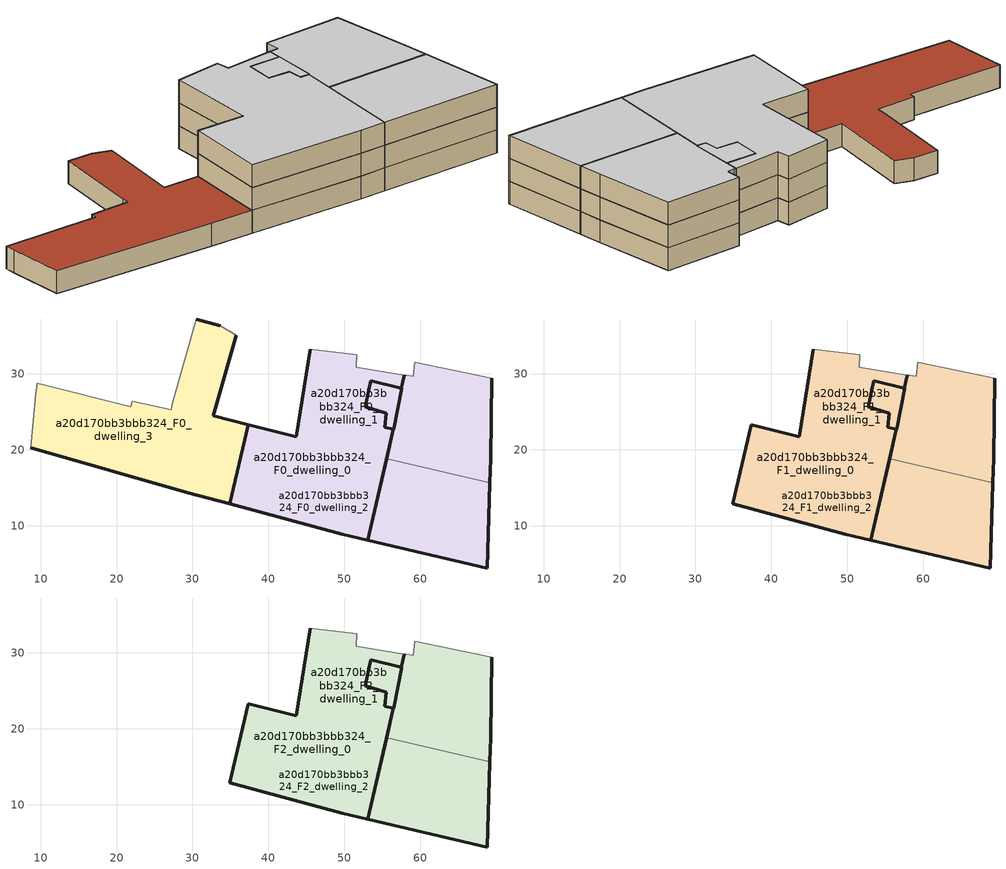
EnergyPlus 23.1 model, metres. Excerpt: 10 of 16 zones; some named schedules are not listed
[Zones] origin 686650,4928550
a20d170bb3bbb324_F0_dwelling_0
 floor ground (EU_floor_Construction): 53.06,8.09 55.57,18.82 56.47,22.68 55.33,22.97 55.52,24.83 52.77,25.65 53.5,29.09 57.53,28.09 57.87,29.83 51.6,30.84 51.62,32.54 45.5,33.21 43.64,21.68 37.36,23.27 34.93,12.87 49.74,8.87 z0; 68.8,4.42 69.18,15.64 55.57,18.82 53.06,8.09 z0
 wall outside (EU_wall_Construction): 69.18,15.64 68.8,4.42 53.06,8.09 55.57,18.82 z0:3
 wall to a20d170bb3bbb324_F0_dwelling_1 (EU_wall_Construction): 55.57,18.82 69.18,15.64 z0:3
a20d170bb3bbb324_F0_dwelling_1
 floor ground (EU_floor_Construction): 53.06,8.09 55.57,18.82 56.47,22.68 55.33,22.97 55.52,24.83 52.77,25.65 53.5,29.09 57.53,28.09 57.87,29.83 51.6,30.84 51.62,32.54 45.5,33.21 43.64,21.68 37.36,23.27 34.93,12.87 49.74,8.87 z0; 69.18,15.64 69.29,18.83 69.43,29.39 59.29,31.53 59.07,29.64 58.13,29.79 57.87,29.83 57.53,28.09 57.54,28.09 56.51,22.67 56.47,22.68 55.57,18.82 z0; 56.51,22.67 57.54,28.09 57.53,28.09 53.5,29.09 52.77,25.65 55.52,24.83 55.33,22.97 56.47,22.68 z0
 wall outside (EU_wall_Construction): 69.43,29.39 69.29,18.83 69.18,15.64 / 55.57,18.82 56.47,22.68 56.51,22.67 57.54,28.09 57.53,28.09 57.87,29.83 z0:3
 wall adiabatic (EU_wall_Construction): 57.87,29.83 58.13,29.79 59.07,29.64 59.29,31.53 69.43,29.39 z0:3
a20d170bb3bbb324_F0_dwelling_2
 floor ground (EU_floor_Construction): 53.06,8.09 55.57,18.82 56.47,22.68 55.33,22.97 55.52,24.83 52.77,25.65 53.5,29.09 57.53,28.09 57.87,29.83 51.6,30.84 51.62,32.54 45.5,33.21 43.64,21.68 37.36,23.27 34.93,12.87 49.74,8.87 z0; 68.8,4.42 69.18,15.64 55.57,18.82 53.06,8.09 z0; 69.18,15.64 69.29,18.83 69.43,29.39 59.29,31.53 59.07,29.64 58.13,29.79 57.87,29.83 57.53,28.09 57.54,28.09 56.51,22.67 56.47,22.68 55.57,18.82 z0; 56.51,22.67 57.54,28.09 57.53,28.09 53.5,29.09 52.77,25.65 55.52,24.83 55.33,22.97 56.47,22.68 z0
 wall outside (EU_wall_Construction): 57.87,29.83 57.53,28.09 53.5,29.09 52.77,25.65 55.52,24.83 55.33,22.97 56.47,22.68 53.06,8.09 49.74,8.87 34.93,12.87 37.36,23.27 43.64,21.68 45.5,33.21 z0:3
 wall adiabatic (EU_wall_Construction): 45.5,33.21 51.62,32.54 51.6,30.84 57.87,29.83 z0:3
a20d170bb3bbb324_F0_dwelling_3
 floor ground (EU_floor_Construction): 34.93,12.87 37.36,23.27 32.72,24.45 35.77,35.11 33.66,36.35 30.47,37.22 27.33,26.08 27.18,25.26 22.04,26.4 21.88,25.66 9.52,28.77 9.37,27.39 8.69,20.26 29.41,14.36 z0
 wall outside (EU_wall_Construction): 30.47,37.22 33.66,36.35 / 35.77,35.11 32.72,24.45 37.36,23.27 34.93,12.87 29.41,14.36 8.69,20.26 z0:3
 wall adiabatic (EU_wall_Construction): 33.66,36.35 35.77,35.11 / 8.69,20.26 9.37,27.39 9.52,28.77 21.88,25.66 22.04,26.4 27.18,25.26 27.33,26.08 30.47,37.22 z0:3
 roof outside (EU_roof_Construction): 35.77,35.11 32.72,24.45 37.36,23.27 34.93,12.87 29.41,14.36 8.69,20.26 9.37,27.39 9.52,28.77 21.88,25.66 22.04,26.4 27.18,25.26 27.33,26.08 30.47,37.22 33.66,36.35 z3
a20d170bb3bbb324_F1_dwelling_0
 floor outside (EU_floor_Construction): 68.8,4.42 69.18,15.64 55.57,18.82 53.06,8.09 z3; 53.06,8.09 55.57,18.82 56.47,22.68 55.33,22.97 55.52,24.83 52.77,25.65 53.5,29.09 57.53,28.09 57.87,29.83 51.6,30.84 51.62,32.54 45.5,33.21 43.64,21.68 37.36,23.27 34.93,12.87 49.74,8.87 z3
 wall outside (EU_wall_Construction): 69.18,15.64 68.8,4.42 53.06,8.09 55.57,18.82 z3:6
 wall to a20d170bb3bbb324_F1_dwelling_1 (EU_wall_Construction): 55.57,18.82 69.18,15.64 z3:6
a20d170bb3bbb324_F1_dwelling_1
 floor to a20d170bb3bbb324_F0_dwelling_1 (EU_floor_Construction): 69.18,15.64 69.29,18.83 69.43,29.39 59.29,31.53 59.07,29.64 58.13,29.79 57.87,29.83 57.53,28.09 57.54,28.09 56.51,22.67 56.47,22.68 55.57,18.82 z3; 53.06,8.09 55.57,18.82 56.47,22.68 55.33,22.97 55.52,24.83 52.77,25.65 53.5,29.09 57.53,28.09 57.87,29.83 51.6,30.84 51.62,32.54 45.5,33.21 43.64,21.68 37.36,23.27 34.93,12.87 49.74,8.87 z3; 56.51,22.67 57.54,28.09 57.53,28.09 53.5,29.09 52.77,25.65 55.52,24.83 55.33,22.97 56.47,22.68 z3
 wall outside (EU_wall_Construction): 69.43,29.39 69.29,18.83 69.18,15.64 / 55.57,18.82 56.47,22.68 56.51,22.67 57.54,28.09 57.53,28.09 57.87,29.83 z3:6
 wall adiabatic (EU_wall_Construction): 57.87,29.83 58.13,29.79 59.07,29.64 59.29,31.53 69.43,29.39 z3:6
a20d170bb3bbb324_F1_dwelling_2
 floor outside (EU_floor_Construction): 69.18,15.64 69.29,18.83 69.43,29.39 59.29,31.53 59.07,29.64 58.13,29.79 57.87,29.83 57.53,28.09 57.54,28.09 56.51,22.67 56.47,22.68 55.57,18.82 z3; 56.51,22.67 57.54,28.09 57.53,28.09 53.5,29.09 52.77,25.65 55.52,24.83 55.33,22.97 56.47,22.68 z3
 floor to a20d170bb3bbb324_F0_dwelling_2 (EU_floor_Construction): 53.06,8.09 55.57,18.82 56.47,22.68 55.33,22.97 55.52,24.83 52.77,25.65 53.5,29.09 57.53,28.09 57.87,29.83 51.6,30.84 51.62,32.54 45.5,33.21 43.64,21.68 37.36,23.27 34.93,12.87 49.74,8.87 z3; 68.8,4.42 69.18,15.64 55.57,18.82 53.06,8.09 z3
 wall outside (EU_wall_Construction): 57.87,29.83 57.53,28.09 53.5,29.09 52.77,25.65 55.52,24.83 55.33,22.97 56.47,22.68 53.06,8.09 49.74,8.87 34.93,12.87 37.36,23.27 43.64,21.68 45.5,33.21 z3:6
 wall adiabatic (EU_wall_Construction): 45.5,33.21 51.62,32.54 51.6,30.84 57.87,29.83 z3:6
a20d170bb3bbb324_F2_dwelling_0
 floor outside (EU_floor_Construction): 68.8,4.42 69.18,15.64 55.57,18.82 53.06,8.09 z6; 53.06,8.09 55.57,18.82 56.47,22.68 55.33,22.97 55.52,24.83 52.77,25.65 53.5,29.09 57.53,28.09 57.87,29.83 51.6,30.84 51.62,32.54 45.5,33.21 43.64,21.68 37.36,23.27 34.93,12.87 49.74,8.87 z6
 wall outside (EU_wall_Construction): 69.18,15.64 68.8,4.42 53.06,8.09 55.57,18.82 z6:9
 wall to a20d170bb3bbb324_F2_dwelling_1 (EU_wall_Construction): 55.57,18.82 69.18,15.64 z6:9
 ceiling to a20d170bb3bbb324_F3_dwelling_2 (EU_floor_Construction): 69.18,15.64 68.8,4.42 53.06,8.09 55.57,18.82 z9
 ceiling to a20d170bb3bbb324_F3_dwelling_1 (EU_floor_Construction): 57.87,29.83 57.53,28.09 53.5,29.09 52.77,25.65 55.52,24.83 55.33,22.97 56.47,22.68 55.57,18.82 53.06,8.09 49.74,8.87 34.93,12.87 37.36,23.27 43.64,21.68 45.5,33.21 51.62,32.54 51.6,30.84 z9
a20d170bb3bbb324_F2_dwelling_1
 floor to a20d170bb3bbb324_F1_dwelling_1 (EU_floor_Construction): 69.18,15.64 69.29,18.83 69.43,29.39 59.29,31.53 59.07,29.64 58.13,29.79 57.87,29.83 57.53,28.09 57.54,28.09 56.51,22.67 56.47,22.68 55.57,18.82 z6; 53.06,8.09 55.57,18.82 56.47,22.68 55.33,22.97 55.52,24.83 52.77,25.65 53.5,29.09 57.53,28.09 57.87,29.83 51.6,30.84 51.62,32.54 45.5,33.21 43.64,21.68 37.36,23.27 34.93,12.87 49.74,8.87 z6; 56.51,22.67 57.54,28.09 57.53,28.09 53.5,29.09 52.77,25.65 55.52,24.83 55.33,22.97 56.47,22.68 z6
 wall outside (EU_wall_Construction): 69.43,29.39 69.29,18.83 69.18,15.64 / 55.57,18.82 56.47,22.68 56.51,22.67 57.54,28.09 57.53,28.09 57.87,29.83 z6:9
 wall adiabatic (EU_wall_Construction): 57.87,29.83 58.13,29.79 59.07,29.64 59.29,31.53 69.43,29.39 z6:9
 ceiling to a20d170bb3bbb324_F3_dwelling_1 (EU_floor_Construction): 69.43,29.39 69.29,18.83 69.18,15.64 55.57,18.82 56.47,22.68 56.51,22.67 57.54,28.09 57.53,28.09 57.87,29.83 58.13,29.79 59.07,29.64 59.29,31.53 z9; 57.87,29.83 57.53,28.09 53.5,29.09 52.77,25.65 55.52,24.83 55.33,22.97 56.47,22.68 55.57,18.82 53.06,8.09 49.74,8.87 34.93,12.87 37.36,23.27 43.64,21.68 45.5,33.21 51.62,32.54 51.6,30.84 z9; 57.53,28.09 57.54,28.09 56.51,22.67 56.47,22.68 55.33,22.97 55.52,24.83 52.77,25.65 53.5,29.09 z9
a20d170bb3bbb324_F2_dwelling_2
 floor outside (EU_floor_Construction): 69.18,15.64 69.29,18.83 69.43,29.39 59.29,31.53 59.07,29.64 58.13,29.79 57.87,29.83 57.53,28.09 57.54,28.09 56.51,22.67 56.47,22.68 55.57,18.82 z6; 56.51,22.67 57.54,28.09 57.53,28.09 53.5,29.09 52.77,25.65 55.52,24.83 55.33,22.97 56.47,22.68 z6
 floor to a20d170bb3bbb324_F1_dwelling_2 (EU_floor_Construction): 53.06,8.09 55.57,18.82 56.47,22.68 55.33,22.97 55.52,24.83 52.77,25.65 53.5,29.09 57.53,28.09 57.87,29.83 51.6,30.84 51.62,32.54 45.5,33.21 43.64,21.68 37.36,23.27 34.93,12.87 49.74,8.87 z6; 68.8,4.42 69.18,15.64 55.57,18.82 53.06,8.09 z6
 wall outside (EU_wall_Construction): 57.87,29.83 57.53,28.09 53.5,29.09 52.77,25.65 55.52,24.83 55.33,22.97 56.47,22.68 53.06,8.09 49.74,8.87 34.93,12.87 37.36,23.27 43.64,21.68 45.5,33.21 z6:9
 wall adiabatic (EU_wall_Construction): 45.5,33.21 51.62,32.54 51.6,30.84 57.87,29.83 z6:9
 ceiling to a20d170bb3bbb324_F3_dwelling_2 (EU_floor_Construction): 57.87,29.83 57.53,28.09 53.5,29.09 52.77,25.65 55.52,24.83 55.33,22.97 56.47,22.68 55.57,18.82 53.06,8.09 49.74,8.87 34.93,12.87 37.36,23.27 43.64,21.68 45.5,33.21 51.62,32.54 51.6,30.84 z9; 69.18,15.64 68.8,4.42 53.06,8.09 55.57,18.82 z9
 ceiling to a20d170bb3bbb324_F3_dwelling_1 (EU_floor_Construction): 69.43,29.39 69.29,18.83 69.18,15.64 55.57,18.82 56.47,22.68 56.51,22.67 57.54,28.09 57.53,28.09 57.87,29.83 58.13,29.79 59.07,29.64 59.29,31.53 z9; 57.53,28.09 57.54,28.09 56.51,22.67 56.47,22.68 55.33,22.97 55.52,24.83 52.77,25.65 53.5,29.09 z9
[Building]
EU S2 Campaign: North Axis=0; Terrain=City; Solar Distribution=FullExterior
[Site:Location]
Bologna: Latitude=44.5; Longitude=11.25; Time Zone=1; Elevation=37
[SizingPeriod:WeatherFileDays]
AnnualSizingPeriod: Begin Month=1; Begin Day of Month=1; End Month=12; End Day of Month=31; Day of Week for Start Day=Monday; Use Weather File Daylight Saving Period=No; Use Weather File Rain and Snow Indicators=No
[MATERIAL]
EU_InternalMass_Material: Roughness=MediumRough; Thickness=0.1; Conductivity=1; Density=1800; Specific Heat=900; Thermal Absorptance=0.9; Solar Absorptance=0.7; Visible Absorptance=0.7
[MATERIAL:NOMASS] Roughness=MediumRough; Thermal Absorptance=0.9; Solar Absorptance=0.7; Visible Absorptance=0.7
Name | Thermal Resistance
EU_wall_NoMass | 0.905828
EU_roof_NoMass | 0.37593
EU_floor_NoMass | 0.67114
[CONSTRUCTION]
EU_wall_Construction: EU_wall_NoMass
EU_roof_Construction: EU_roof_NoMass
EU_floor_Construction: EU_floor_NoMass
EU_InternalMass_Construction: EU_InternalMass_Material
[ZONE] Type=1; Multiplier=1; Ceiling Height=autocalculate; Floor Area=autocalculate; Part of Total Floor Area=Yes
Name | Volume
a20d170bb3bbb324_F0_dwelling_0; a20d170bb3bbb324_F1_dwelling_0; a20d170bb3bbb324_F2_dwelling_0 | 1491.32
a20d170bb3bbb324_F0_dwelling_1; a20d170bb3bbb324_F1_dwelling_1; a20d170bb3bbb324_F2_dwelling_1 | 1546.43
a20d170bb3bbb324_F0_dwelling_2; a20d170bb3bbb324_F1_dwelling_2; a20d170bb3bbb324_F2_dwelling_2 | 2044.38
a20d170bb3bbb324_F0_dwelling_3 | 995.835
[INTERNALMASS] Construction=EU_InternalMass_Construction
Name | Zone or ZoneList | Surface Area
a20d170bb3bbb324_F0_dwelling_0_EU_InternalMass | a20d170bb3bbb324_F0_dwelling_0 | 165.983
a20d170bb3bbb324_F0_dwelling_1_EU_InternalMass | a20d170bb3bbb324_F0_dwelling_1 | 166.809
a20d170bb3bbb324_F0_dwelling_2_EU_InternalMass | a20d170bb3bbb324_F0_dwelling_2 | 331.128
a20d170bb3bbb324_F0_dwelling_3_EU_InternalMass | a20d170bb3bbb324_F0_dwelling_3 | 331.944
a20d170bb3bbb324_F1_dwelling_0_EU_InternalMass | a20d170bb3bbb324_F1_dwelling_0 | 331.944
a20d170bb3bbb324_F1_dwelling_1_EU_InternalMass | a20d170bb3bbb324_F1_dwelling_1 | 331.128
a20d170bb3bbb324_F1_dwelling_2_EU_InternalMass | a20d170bb3bbb324_F1_dwelling_2 | 332.787
a20d170bb3bbb324_F2_dwelling_0_EU_InternalMass | a20d170bb3bbb324_F2_dwelling_0 | 331.944
a20d170bb3bbb324_F2_dwelling_1_EU_InternalMass | a20d170bb3bbb324_F2_dwelling_1 | 331.128
a20d170bb3bbb324_F2_dwelling_2_EU_InternalMass | a20d170bb3bbb324_F2_dwelling_2 | 332.787
[OTHEREQUIPMENT] Fuel Type=Electricity; Design Level Calculation Method=Watts/Area; Power per Zone Floor Area=1; Fraction Latent=0; Fraction Radiant=0; Fraction Lost=0; Carbon Dioxide Generation Rate=0; EndUse Subcategory=EU_Step8_InternalGains
Name | Zone or ZoneList or Space or SpaceList | Schedule
EU_Step8_InternalGain_a20d170bb3bbb324_F0_dwelling_0_f000 | a20d170bb3bbb324_F0_dwelling_0 | EU_Step8_GainSchedule_a20d170bb3bbb324_F0_dwelling_0_f000
EU_Step8_InternalGain_a20d170bb3bbb324_F0_dwelling_1_f000 | a20d170bb3bbb324_F0_dwelling_1 | EU_Step8_GainSchedule_a20d170bb3bbb324_F0_dwelling_1_f000
EU_Step8_InternalGain_a20d170bb3bbb324_F0_dwelling_2_f000 | a20d170bb3bbb324_F0_dwelling_2 | EU_Step8_GainSchedule_a20d170bb3bbb324_F0_dwelling_2_f000
EU_Step8_InternalGain_a20d170bb3bbb324_F0_dwelling_3_f000 | a20d170bb3bbb324_F0_dwelling_3 | EU_Step8_GainSchedule_a20d170bb3bbb324_F0_dwelling_3_f000
EU_Step8_InternalGain_a20d170bb3bbb324_F1_dwelling_0_f000 | a20d170bb3bbb324_F1_dwelling_0 | EU_Step8_GainSchedule_a20d170bb3bbb324_F1_dwelling_0_f000
EU_Step8_InternalGain_a20d170bb3bbb324_F1_dwelling_1_f000 | a20d170bb3bbb324_F1_dwelling_1 | EU_Step8_GainSchedule_a20d170bb3bbb324_F1_dwelling_1_f000
EU_Step8_InternalGain_a20d170bb3bbb324_F1_dwelling_2_f000 | a20d170bb3bbb324_F1_dwelling_2 | EU_Step8_GainSchedule_a20d170bb3bbb324_F1_dwelling_2_f000
EU_Step8_InternalGain_a20d170bb3bbb324_F2_dwelling_0_f000 | a20d170bb3bbb324_F2_dwelling_0 | EU_Step8_GainSchedule_a20d170bb3bbb324_F2_dwelling_0_f000
EU_Step8_InternalGain_a20d170bb3bbb324_F2_dwelling_1_f000 | a20d170bb3bbb324_F2_dwelling_1 | EU_Step8_GainSchedule_a20d170bb3bbb324_F2_dwelling_1_f000
EU_Step8_InternalGain_a20d170bb3bbb324_F2_dwelling_2_f000 | a20d170bb3bbb324_F2_dwelling_2 | EU_Step8_GainSchedule_a20d170bb3bbb324_F2_dwelling_2_f000
[ZONEVENTILATION:DESIGNFLOWRATE] Schedule=EU_AlwaysOn; Design Flow Rate Calculation Method=AirChanges/Hour; Air Changes per Hour=0.73129; Ventilation Type=Natural; Fan Pressure Rise=0; Fan Total Efficiency=1; Constant Term Coefficient=1; Temperature Term Coefficient=0; Velocity Term Coefficient=0; Velocity Squared Term Coefficient=0; Minimum Indoor Temperature=-100; Maximum Indoor Temperature=100; Delta Temperature=-100; Minimum Outdoor Temperature=-100; Maximum Outdoor Temperature=100; Maximum Wind Speed=40
Name | Zone or ZoneList or Space or SpaceList
EU_ConstantAir_a20d170bb3bbb324_F0_dwelling_0 | a20d170bb3bbb324_F0_dwelling_0
EU_ConstantAir_a20d170bb3bbb324_F0_dwelling_1 | a20d170bb3bbb324_F0_dwelling_1
EU_ConstantAir_a20d170bb3bbb324_F0_dwelling_2 | a20d170bb3bbb324_F0_dwelling_2
EU_ConstantAir_a20d170bb3bbb324_F0_dwelling_3 | a20d170bb3bbb324_F0_dwelling_3
EU_ConstantAir_a20d170bb3bbb324_F1_dwelling_0 | a20d170bb3bbb324_F1_dwelling_0
EU_ConstantAir_a20d170bb3bbb324_F1_dwelling_1 | a20d170bb3bbb324_F1_dwelling_1
EU_ConstantAir_a20d170bb3bbb324_F1_dwelling_2 | a20d170bb3bbb324_F1_dwelling_2
EU_ConstantAir_a20d170bb3bbb324_F2_dwelling_0 | a20d170bb3bbb324_F2_dwelling_0
EU_ConstantAir_a20d170bb3bbb324_F2_dwelling_1 | a20d170bb3bbb324_F2_dwelling_1
EU_ConstantAir_a20d170bb3bbb324_F2_dwelling_2 | a20d170bb3bbb324_F2_dwelling_2
[HVACTEMPLATE:THERMOSTAT] Constant Heating Setpoint=20; Constant Cooling Setpoint=50
EU_HeatOnly_a20d170bb3bbb324_F0_dwelling_0; EU_HeatOnly_a20d170bb3bbb324_F0_dwelling_1; EU_HeatOnly_a20d170bb3bbb324_F0_dwelling_2; EU_HeatOnly_a20d170bb3bbb324_F0_dwelling_3; EU_HeatOnly_a20d170bb3bbb324_F1_dwelling_0; EU_HeatOnly_a20d170bb3bbb324_F1_dwelling_1; EU_HeatOnly_a20d170bb3bbb324_F1_dwelling_2; EU_HeatOnly_a20d170bb3bbb324_F2_dwelling_0; EU_HeatOnly_a20d170bb3bbb324_F2_dwelling_1; EU_HeatOnly_a20d170bb3bbb324_F2_dwelling_2; EU_HeatOnly_a20d170bb3bbb324_F3_dwelling_0; EU_HeatOnly_a20d170bb3bbb324_F3_dwelling_1; EU_HeatOnly_a20d170bb3bbb324_F3_dwelling_2; EU_HeatOnly_a20d170bb3bbb324_F4_dwelling_0; EU_HeatOnly_a20d170bb3bbb324_F4_dwelling_1; EU_HeatOnly_a20d170bb3bbb324_F4_dwelling_2
[HVACTEMPLATE:ZONE:IDEALLOADSAIRSYSTEM] System Availability Schedule=EU_AlwaysOn; Maximum Heating Supply Air Temperature=50; Minimum Cooling Supply Air Temperature=13; Maximum Heating Supply Air Humidity Ratio=0.0156; Minimum Cooling Supply Air Humidity Ratio=0.0077; Heating Limit=NoLimit; Cooling Limit=NoLimit; Heating Availability Schedule=EU_AlwaysOn; Cooling Availability Schedule=EU_CoolingOff; Dehumidification Control Type=ConstantSensibleHeatRatio; Cooling Sensible Heat Ratio=0.7; Dehumidification Setpoint=60; Humidification Control Type=None; Humidification Setpoint=30; Outdoor Air Method=None; Outdoor Air Flow Rate per Person=0.00944; Outdoor Air Flow Rate per Zone Floor Area=0; Outdoor Air Flow Rate per Zone=0; Demand Controlled Ventilation Type=None; Outdoor Air Economizer Type=NoEconomizer; Heat Recovery Type=None; Sensible Heat Recovery Effectiveness=0.7; Latent Heat Recovery Effectiveness=0.65
Name | Template Thermostat
a20d170bb3bbb324_F0_dwelling_0 | EU_HeatOnly_a20d170bb3bbb324_F0_dwelling_0
a20d170bb3bbb324_F0_dwelling_1 | EU_HeatOnly_a20d170bb3bbb324_F0_dwelling_1
a20d170bb3bbb324_F0_dwelling_2 | EU_HeatOnly_a20d170bb3bbb324_F0_dwelling_2
a20d170bb3bbb324_F0_dwelling_3 | EU_HeatOnly_a20d170bb3bbb324_F0_dwelling_3
a20d170bb3bbb324_F1_dwelling_0 | EU_HeatOnly_a20d170bb3bbb324_F1_dwelling_0
a20d170bb3bbb324_F1_dwelling_1 | EU_HeatOnly_a20d170bb3bbb324_F1_dwelling_1
a20d170bb3bbb324_F1_dwelling_2 | EU_HeatOnly_a20d170bb3bbb324_F1_dwelling_2
a20d170bb3bbb324_F2_dwelling_0 | EU_HeatOnly_a20d170bb3bbb324_F2_dwelling_0
a20d170bb3bbb324_F2_dwelling_1 | EU_HeatOnly_a20d170bb3bbb324_F2_dwelling_1
a20d170bb3bbb324_F2_dwelling_2 | EU_HeatOnly_a20d170bb3bbb324_F2_dwelling_2
[SIZING:ZONE] Zone Cooling Design Supply Air Temperature Input Method=SupplyAirTemperature; Zone Cooling Design Supply Air Temperature=13; Zone Heating Design Supply Air Temperature Input Method=SupplyAirTemperature; Zone Heating Design Supply Air Temperature=50; Zone Cooling Design Supply Air Humidity Ratio=0.008; Zone Heating Design Supply Air Humidity Ratio=0.008; Cooling Design Air Flow Method=DesignDay; Cooling Design Air Flow Rate=0; Cooling Minimum Air Flow per Zone Floor Area=0.000762; Cooling Minimum Air Flow=0; Cooling Minimum Air Flow Fraction=0.2; Heating Design Air Flow Method=DesignDay; Heating Design Air Flow Rate=0; Heating Maximum Air Flow per Zone Floor Area=0.002032; Heating Maximum Air Flow=0.141576; Heating Maximum Air Flow Fraction=0.3; Account for Dedicated Outdoor Air System=No; Dedicated Outdoor Air System Control Strategy=NeutralSupplyAir; Dedicated Outdoor Air Low Setpoint Temperature for Design=autosize; Dedicated Outdoor Air High Setpoint Temperature for Design=autosize; Zone Load Sizing Method=Sensible Load Only No Latent Load; Zone Latent Cooling Design Supply Air Humidity Ratio Input Method=HumidityRatioDifference; Zone Cooling Design Supply Air Humidity Ratio Difference=0.005; Zone Latent Heating Design Supply Air Humidity Ratio Input Method=HumidityRatioDifference; Zone Humidification Design Supply Air Humidity Ratio Difference=0.005
a20d170bb3bbb324_F0_dwelling_0; a20d170bb3bbb324_F0_dwelling_1; a20d170bb3bbb324_F0_dwelling_2; a20d170bb3bbb324_F0_dwelling_3; a20d170bb3bbb324_F1_dwelling_0; a20d170bb3bbb324_F1_dwelling_1; a20d170bb3bbb324_F1_dwelling_2; a20d170bb3bbb324_F2_dwelling_0; a20d170bb3bbb324_F2_dwelling_1; a20d170bb3bbb324_F2_dwelling_2
[SCHEDULE:FILE] Column Number=1; Rows to Skip at Top=0; Number of Hours of Data=8760; Column Separator=Comma; Interpolate to Timestep=No; Minutes per Item=60; Adjust Schedule for Daylight Savings=Yes
Name | File
EU_Step8_GainSchedule_a20d170bb3bbb324_F0_dwelling_0_f000 | ../../schedules/a20d170bb3bbb324/a20d170bb3bbb324_F0_dwelling_0_f000_gain.csv
EU_Step8_GainSchedule_a20d170bb3bbb324_F0_dwelling_1_f000 | ../../schedules/a20d170bb3bbb324/a20d170bb3bbb324_F0_dwelling_1_f000_gain.csv
EU_Step8_GainSchedule_a20d170bb3bbb324_F0_dwelling_2_f000 | ../../schedules/a20d170bb3bbb324/a20d170bb3bbb324_F0_dwelling_2_f000_gain.csv
EU_Step8_GainSchedule_a20d170bb3bbb324_F0_dwelling_3_f000 | ../../schedules/a20d170bb3bbb324/a20d170bb3bbb324_F0_dwelling_3_f000_gain.csv
